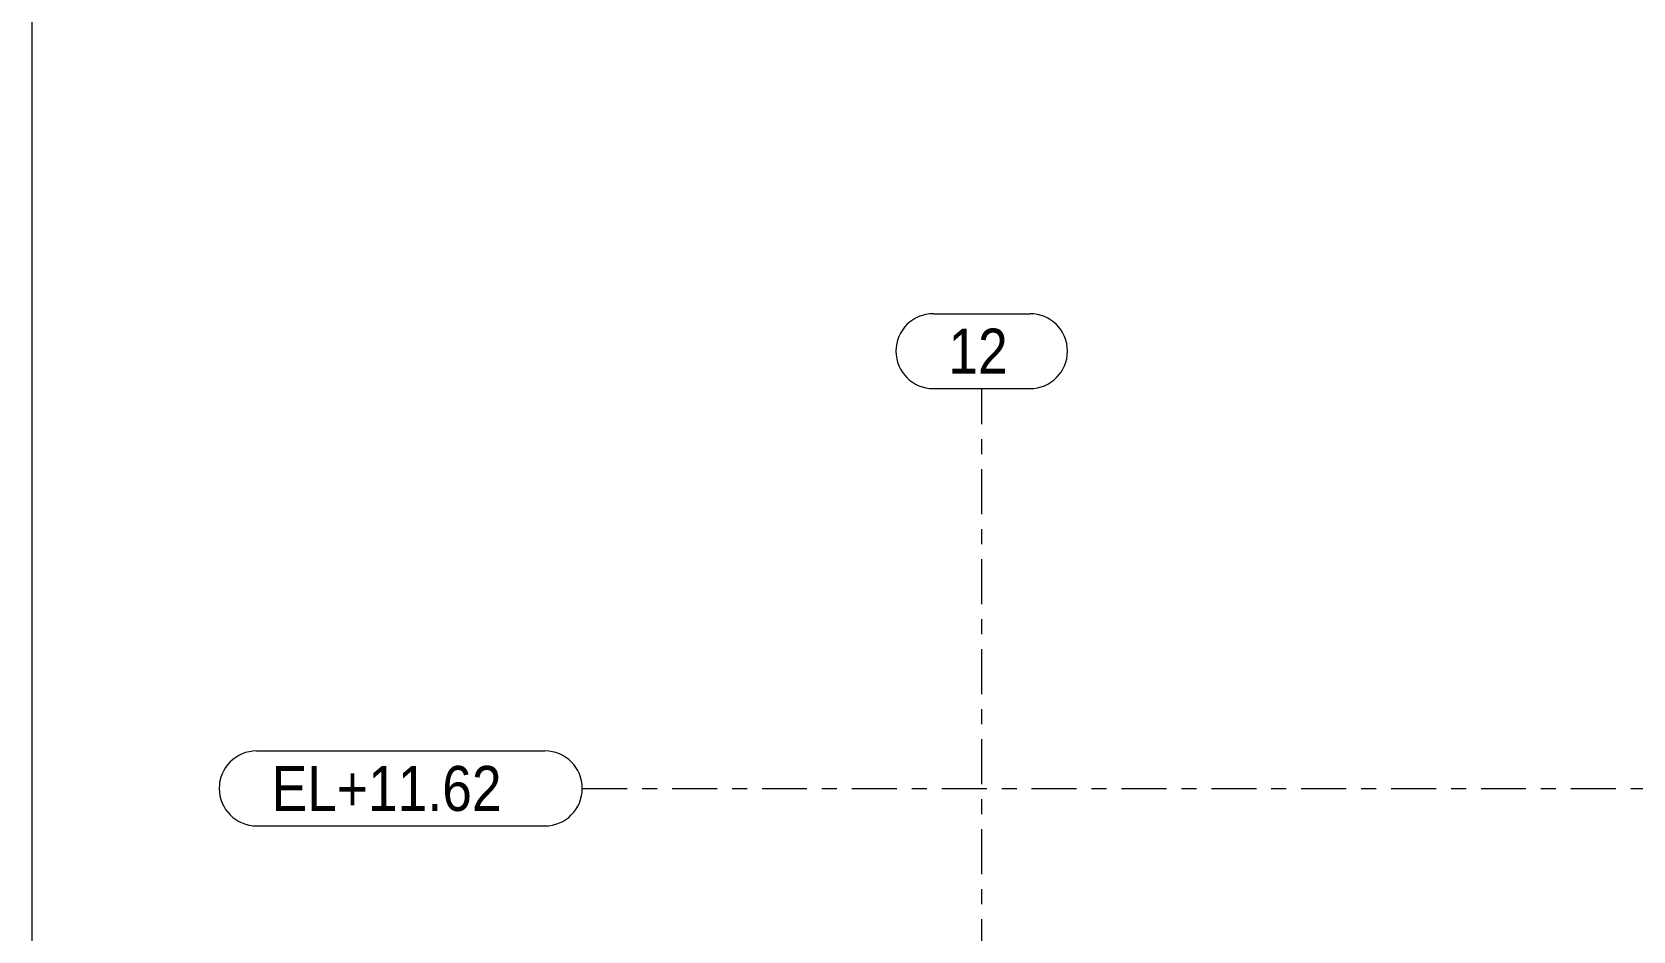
# Model space of a CAD drawing. Header units: millimetres. Extents: x -49 to 773, y -65 to 509.
# Drawn here: x -46.7 to 60.1, y 104 to 164 of the extents above; entities that cross this region are included whole.
import ezdxf

# ---------------------------------------------------------------- set-up
doc = ezdxf.new("R2010")
doc.units = ezdxf.units.MM
doc.linetypes.add('XKITLINE00', pattern=[0])
doc.linetypes.add('XKITLINE03', pattern=[6, 3, -1, 1, -1])
doc.layers.add('DrawingSheet', color=5, linetype='Continuous', lineweight=0)
doc.layers.add('S-grid', color=1, linetype='Continuous', lineweight=0)
doc.styles.add('ARIAL', font='ARIAL.TTF')

# ---------------------------------------------------------------- blocks, each defined once
blk = doc.blocks.new('*A273')
at = {"layer": 'DrawingSheet', "color": 5, "linetype": 'XKITLINE00', "lineweight": 0}
blk.add_line((-46.74, 508.63), (-46.74, -65.37), dxfattribs=at)
blk = doc.blocks.new('*A276')
at = {"layer": 'S-grid', "color": 1, "linetype": 'XKITLINE03', "lineweight": 0}
blk.add_line((-10, 113.54), (165.46, 113.54), dxfattribs=at)
at = {"layer": 'S-grid', "color": 3, "style": 'ARIAL', "width": 0.85}
blk.add_text('EL+11.62', height=3, dxfattribs=at).set_placement((-30.74, 112.04))
blk = doc.blocks.new('*A320')
at = {"layer": 'S-grid', "color": 1, "linetype": 'XKITLINE03', "lineweight": 0}
blk.add_line((16.67, 101.83), (16.67, 140.21), dxfattribs=at)
at = {"layer": 'S-grid', "color": 3, "style": 'ARIAL', "width": 0.85}
blk.add_text('12', height=3, dxfattribs=at).set_placement((14.44, 141.21))
blk = doc.blocks.new('*A425')
at = {"layer": 'S-grid', "color": 1, "linetype": 'XKITLINE00', "lineweight": 0}
for p, q in [((-31.74, 116.04), (-12.5, 116.04)), ((-31.74, 111.04), (-12.5, 111.04))]:
    blk.add_line(p, q, dxfattribs=at)
for centre, start, end in [((-31.74, 113.54), 90, 270), ((-12.5, 113.54), 270, 90)]:
    blk.add_arc(centre, 2.5, start, end, dxfattribs=at)
blk = doc.blocks.new('*A439')
at = {"layer": 'S-grid', "color": 1, "linetype": 'XKITLINE00', "lineweight": 0}
for p, q in [((13.44, 145.21), (19.89, 145.21)), ((13.44, 140.21), (19.89, 140.21))]:
    blk.add_line(p, q, dxfattribs=at)
for centre, start, end in [((13.44, 142.71), 90, 270), ((19.89, 142.71), 270, 90)]:
    blk.add_arc(centre, 2.5, start, end, dxfattribs=at)

msp = doc.modelspace()

# ---------------------------------------------------------------- block references
at = {"lineweight": 0}
for name in ['*A273', '*A439', '*A320', '*A425', '*A276']:
    msp.add_blockref(name, (0, 0), dxfattribs=at)

doc.saveas('drawing.dxf')
